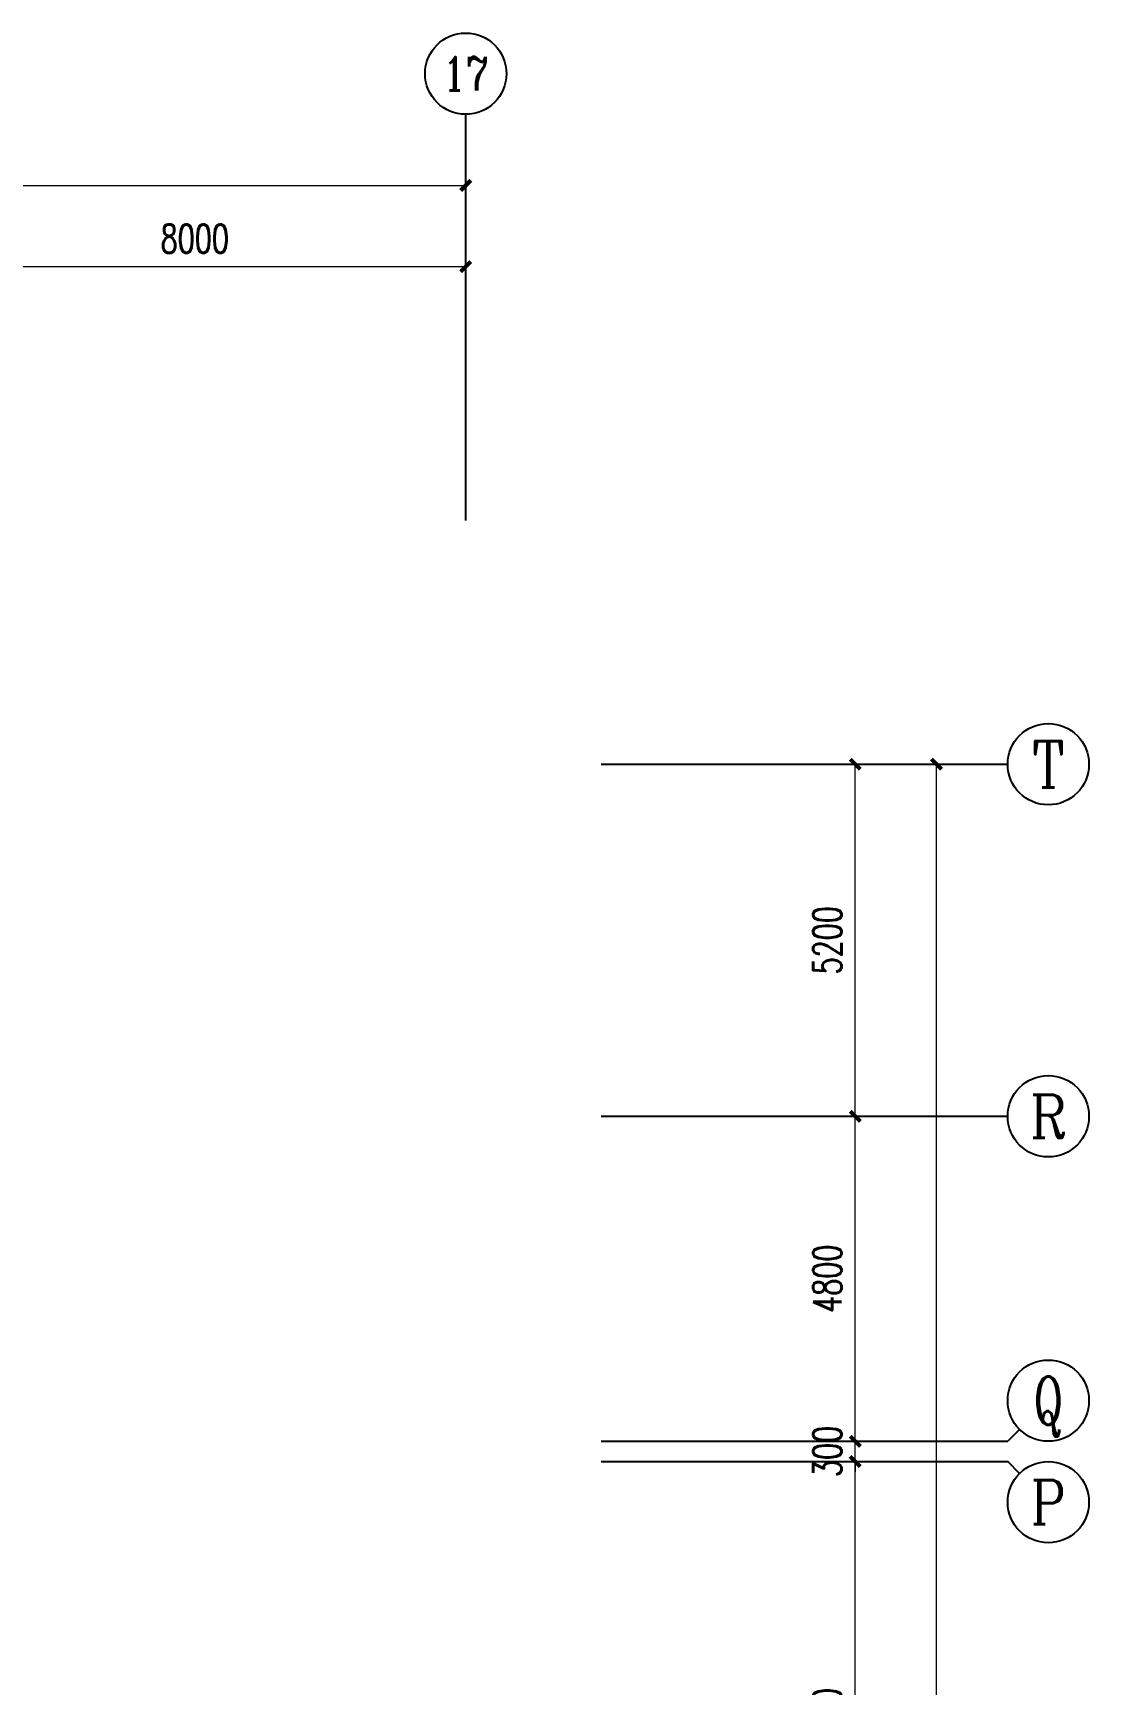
# Model space of a CAD drawing. Extents: x 0 to 302064749, y -59725395 to 1524223.
# Drawn here: x 1604369 to 1619957, y -244237 to -219837 of the extents above; entities that cross this region are included whole.
import ezdxf
from ezdxf.enums import TextEntityAlignment as Align

# ---------------------------------------------------------------- set-up
doc = ezdxf.new("R2010")
doc.units = 0
doc.header["$LTSCALE"] = 1000
doc.linetypes.add('DOTE', pattern=[2.42, 2, -0.2, 0.02, -0.2])
doc.layers.add('AXIS', color=3, linetype='Continuous')
doc.layers.add('AXIS_TEXT', color=7, linetype='Continuous')
doc.layers.add('DOTE', color=1, linetype='DOTE', lineweight=9, plot=False)
doc.layers.get('DOTE').off()
doc.styles.add('_TCH_AXIS', font='COMPLEX', dxfattribs={"bigfont": 'GBCBIG'})
doc.styles.add('A_DIM_T3', font='simplex.shx', dxfattribs={"width": 0.7, "bigfont": 'gbcbig.shx'})
doc.styles.add('COMPLEX', font='COMPLEX')
doc.dimstyles.new('_TCH_ARCH&&150', dxfattribs={"dimtxt": 420, "dimasz": 150, "dimexe": 375, "dimexo": 450, "dimgap": 202.5, "dimtad": 1, "dimdec": 0, "dimzin": 0, "dimdsep": 46, "dimtxsty": 'A_DIM_T3', "dimblk": 'ARCHTICK', "dimcen": 0.09, "dimclrt": 7, "dimazin": 2, "dimtfac": 1, "dimtdec": 0, "dimtix": 1, "dimtmove": 2, "dimatfit": 3, "dimfxl": 150, "dimtolj": 1, "dimtzin": 0, "dimarcsym": 0})

# ---------------------------------------------------------------- blocks, each defined once
blk = doc.blocks.new('_ArchTick')
at = {"color": 0, "linetype": 'ByBlock', "const_width": 0.4}
blk.add_lwpolyline([(-0.5, -0.5), (0.5, 0.5)], dxfattribs=at)
blk = doc.blocks.new('*D108')
at = {"layer": 'AXIS', "color": 0, "lineweight": -2, "transparency": 16777216}
for p, q in [((109150, 76000), (114025, 76000)), ((113650, 0), (113650, 76000)), ((109150, 0), (114025, 0))]:
    blk.add_line(p, q, dxfattribs=at)
at = {"layer": 'Defpoints', "color": 0, "transparency": 16777216}
for p in [(108700, 76000), (113650, 76000), (108700, 0)]:
    blk.add_point(p, dxfattribs=at)
at = {"layer": 'AXIS', "color": 0, "lineweight": -2, "transparency": 16777216, "xscale": 150, "yscale": 150, "zscale": 150}
for p, rotation in [((113650, 76000), 90), ((113650, 0), 270)]:
    blk.add_blockref('_ArchTick', p, dxfattribs=dict(at, rotation=rotation))
at = {"layer": 'AXIS', "color": 7, "transparency": 16777216, "insert": (113237.5, 38000), "char_height": 420, "attachment_point": 5, "rotation": 90, "style": 'A_DIM_T3'}
blk.add_mtext('\\A1;76000', dxfattribs=at)
blk = doc.blocks.new('*D118')
at = {"layer": 'AXIS', "color": 0, "lineweight": -2, "transparency": 16777216}
for p, q in [((109150, 65700), (112825, 65700)), ((112450, 58000), (112450, 65700)), ((109150, 58000), (112825, 58000))]:
    blk.add_line(p, q, dxfattribs=at)
at = {"layer": 'Defpoints', "color": 0, "transparency": 16777216}
for p in [(108700, 65700), (112450, 65700), (108700, 58000)]:
    blk.add_point(p, dxfattribs=at)
at = {"layer": 'AXIS', "color": 0, "lineweight": -2, "transparency": 16777216, "xscale": 150, "yscale": 150, "zscale": 150}
for p, rotation in [((112450, 65700), 90), ((112450, 58000), 270)]:
    blk.add_blockref('_ArchTick', p, dxfattribs=dict(at, rotation=rotation))
at = {"layer": 'AXIS', "color": 7, "transparency": 16777216, "insert": (112037.5, 61850), "char_height": 420, "attachment_point": 5, "rotation": 90, "style": 'A_DIM_T3'}
blk.add_mtext('\\A1;7700', dxfattribs=at)
blk = doc.blocks.new('*D119')
at = {"layer": 'AXIS', "color": 0, "lineweight": -2, "transparency": 16777216}
for p, q in [((112450, 66000), (112450, 66150)), ((109150, 66000), (112825, 66000)), ((112450, 65700), (112450, 66000)), ((109150, 65700), (112825, 65700)), ((112450, 65700), (112450, 65550))]:
    blk.add_line(p, q, dxfattribs=at)
at = {"layer": 'Defpoints', "color": 0, "transparency": 16777216}
for p in [(108700, 66000), (112450, 66000), (108700, 65700)]:
    blk.add_point(p, dxfattribs=at)
at = {"layer": 'AXIS', "color": 0, "lineweight": -2, "transparency": 16777216, "xscale": 150, "yscale": 150, "zscale": 150}
for p, rotation in [((112450, 66000), 270), ((112450, 65700), 90)]:
    blk.add_blockref('_ArchTick', p, dxfattribs=dict(at, rotation=rotation))
at = {"layer": 'AXIS', "color": 7, "transparency": 16777216, "insert": (112037.5, 65850), "char_height": 420, "attachment_point": 5, "rotation": 90, "style": 'A_DIM_T3'}
blk.add_mtext('\\A1;300', dxfattribs=at)
blk = doc.blocks.new('*D120')
at = {"layer": 'AXIS', "color": 0, "lineweight": -2, "transparency": 16777216}
for p, q in [((109150, 70800), (112825, 70800)), ((112450, 66000), (112450, 70800)), ((109150, 66000), (112825, 66000))]:
    blk.add_line(p, q, dxfattribs=at)
at = {"layer": 'Defpoints', "color": 0, "transparency": 16777216}
for p in [(108700, 70800), (112450, 70800), (108700, 66000)]:
    blk.add_point(p, dxfattribs=at)
at = {"layer": 'AXIS', "color": 0, "lineweight": -2, "transparency": 16777216, "xscale": 150, "yscale": 150, "zscale": 150}
for p, rotation in [((112450, 70800), 90), ((112450, 66000), 270)]:
    blk.add_blockref('_ArchTick', p, dxfattribs=dict(at, rotation=rotation))
at = {"layer": 'AXIS', "color": 7, "transparency": 16777216, "insert": (112037.5, 68400), "char_height": 420, "attachment_point": 5, "rotation": 90, "style": 'A_DIM_T3'}
blk.add_mtext('\\A1;4800', dxfattribs=at)
blk = doc.blocks.new('*D121')
at = {"layer": 'AXIS', "color": 0, "lineweight": -2, "transparency": 16777216}
for p, q in [((109150, 76000), (112825, 76000)), ((112450, 70800), (112450, 76000)), ((109150, 70800), (112825, 70800))]:
    blk.add_line(p, q, dxfattribs=at)
at = {"layer": 'Defpoints', "color": 0, "transparency": 16777216}
for p in [(108700, 76000), (112450, 76000), (108700, 70800)]:
    blk.add_point(p, dxfattribs=at)
at = {"layer": 'AXIS', "color": 0, "lineweight": -2, "transparency": 16777216, "xscale": 150, "yscale": 150, "zscale": 150}
for p, rotation in [((112450, 76000), 90), ((112450, 70800), 270)]:
    blk.add_blockref('_ArchTick', p, dxfattribs=dict(at, rotation=rotation))
at = {"layer": 'AXIS', "color": 7, "transparency": 16777216, "insert": (112037.5, 73400), "char_height": 420, "attachment_point": 5, "rotation": 90, "style": 'A_DIM_T3'}
blk.add_mtext('\\A1;5200', dxfattribs=at)
blk = doc.blocks.new('*D122')
at = {"layer": 'AXIS', "color": 0, "lineweight": -2, "transparency": 16777216}
for p, q in [((0, 80050), (0, 84925)), ((106700, 80050), (106700, 84925)), ((0, 84550), (106700, 84550))]:
    blk.add_line(p, q, dxfattribs=at)
at = {"layer": 'Defpoints', "color": 0, "transparency": 16777216}
for p in [(106700, 84550), (0, 79600), (106700, 79600)]:
    blk.add_point(p, dxfattribs=at)
at = {"layer": 'AXIS', "color": 0, "lineweight": -2, "transparency": 16777216, "xscale": 150, "yscale": 150, "zscale": 150, "rotation": 180}
blk.add_blockref('_ArchTick', (0, 84550), dxfattribs=at)
at = {"layer": 'AXIS', "color": 0, "lineweight": -2, "transparency": 16777216, "xscale": 150, "yscale": 150, "zscale": 150}
blk.add_blockref('_ArchTick', (106700, 84550), dxfattribs=at)
at = {"layer": 'AXIS', "color": 7, "transparency": 16777216, "insert": (53350, 84962.5), "char_height": 420, "attachment_point": 5, "style": 'A_DIM_T3'}
blk.add_mtext('\\A1;106700', dxfattribs=at)
blk = doc.blocks.new('*D138')
at = {"layer": 'AXIS', "color": 0, "lineweight": -2, "transparency": 16777216}
for p, q in [((98700, 80050), (98700, 83725)), ((106700, 80050), (106700, 83725)), ((98700, 83350), (106700, 83350))]:
    blk.add_line(p, q, dxfattribs=at)
at = {"layer": 'Defpoints', "color": 0, "transparency": 16777216}
for p in [(106700, 83350), (98700, 79600), (106700, 79600)]:
    blk.add_point(p, dxfattribs=at)
at = {"layer": 'AXIS', "color": 0, "lineweight": -2, "transparency": 16777216, "xscale": 150, "yscale": 150, "zscale": 150, "rotation": 180}
blk.add_blockref('_ArchTick', (98700, 83350), dxfattribs=at)
at = {"layer": 'AXIS', "color": 0, "lineweight": -2, "transparency": 16777216, "xscale": 150, "yscale": 150, "zscale": 150}
blk.add_blockref('_ArchTick', (106700, 83350), dxfattribs=at)
at = {"layer": 'AXIS', "color": 7, "transparency": 16777216, "insert": (102700, 83762.5), "char_height": 420, "attachment_point": 5, "style": 'A_DIM_T3'}
blk.add_mtext('\\A1;8000', dxfattribs=at)
blk = doc.blocks.new('*D163')
at = {"layer": 'AXIS', "color": 0, "lineweight": -2, "transparency": 16777216}
for p, q in [((109150, 76000), (114025, 76000)), ((113650, 0), (113650, 76000)), ((109150, 0), (114025, 0))]:
    blk.add_line(p, q, dxfattribs=at)
at = {"layer": 'Defpoints', "color": 0, "transparency": 16777216}
for p in [(108700, 76000), (113650, 76000), (108700, 0)]:
    blk.add_point(p, dxfattribs=at)
at = {"layer": 'AXIS', "color": 0, "lineweight": -2, "transparency": 16777216, "xscale": 150, "yscale": 150, "zscale": 150}
for p, rotation in [((113650, 76000), 90), ((113650, 0), 270)]:
    blk.add_blockref('_ArchTick', p, dxfattribs=dict(at, rotation=rotation))
at = {"layer": 'AXIS', "color": 7, "transparency": 16777216, "insert": (113237.5, 38000), "char_height": 420, "attachment_point": 5, "rotation": 90, "style": 'A_DIM_T3'}
blk.add_mtext('\\A1;76000', dxfattribs=at)
blk = doc.blocks.new('*D173')
at = {"layer": 'AXIS', "color": 0, "lineweight": -2, "transparency": 16777216}
for p, q in [((109150, 65700), (112825, 65700)), ((112450, 58000), (112450, 65700)), ((109150, 58000), (112825, 58000))]:
    blk.add_line(p, q, dxfattribs=at)
at = {"layer": 'Defpoints', "color": 0, "transparency": 16777216}
for p in [(108700, 65700), (112450, 65700), (108700, 58000)]:
    blk.add_point(p, dxfattribs=at)
at = {"layer": 'AXIS', "color": 0, "lineweight": -2, "transparency": 16777216, "xscale": 150, "yscale": 150, "zscale": 150}
for p, rotation in [((112450, 65700), 90), ((112450, 58000), 270)]:
    blk.add_blockref('_ArchTick', p, dxfattribs=dict(at, rotation=rotation))
at = {"layer": 'AXIS', "color": 7, "transparency": 16777216, "insert": (112037.5, 61850), "char_height": 420, "attachment_point": 5, "rotation": 90, "style": 'A_DIM_T3'}
blk.add_mtext('\\A1;7700', dxfattribs=at)
blk = doc.blocks.new('*D174')
at = {"layer": 'AXIS', "color": 0, "lineweight": -2, "transparency": 16777216}
for p, q in [((112450, 66000), (112450, 66150)), ((109150, 66000), (112825, 66000)), ((112450, 65700), (112450, 66000)), ((109150, 65700), (112825, 65700)), ((112450, 65700), (112450, 65550))]:
    blk.add_line(p, q, dxfattribs=at)
at = {"layer": 'Defpoints', "color": 0, "transparency": 16777216}
for p in [(108700, 66000), (112450, 66000), (108700, 65700)]:
    blk.add_point(p, dxfattribs=at)
at = {"layer": 'AXIS', "color": 0, "lineweight": -2, "transparency": 16777216, "xscale": 150, "yscale": 150, "zscale": 150}
for p, rotation in [((112450, 66000), 270), ((112450, 65700), 90)]:
    blk.add_blockref('_ArchTick', p, dxfattribs=dict(at, rotation=rotation))
at = {"layer": 'AXIS', "color": 7, "transparency": 16777216, "insert": (112037.5, 65850), "char_height": 420, "attachment_point": 5, "rotation": 90, "style": 'A_DIM_T3'}
blk.add_mtext('\\A1;300', dxfattribs=at)
blk = doc.blocks.new('*D175')
at = {"layer": 'AXIS', "color": 0, "lineweight": -2, "transparency": 16777216}
for p, q in [((109150, 70800), (112825, 70800)), ((112450, 66000), (112450, 70800)), ((109150, 66000), (112825, 66000))]:
    blk.add_line(p, q, dxfattribs=at)
at = {"layer": 'Defpoints', "color": 0, "transparency": 16777216}
for p in [(108700, 70800), (112450, 70800), (108700, 66000)]:
    blk.add_point(p, dxfattribs=at)
at = {"layer": 'AXIS', "color": 0, "lineweight": -2, "transparency": 16777216, "xscale": 150, "yscale": 150, "zscale": 150}
for p, rotation in [((112450, 70800), 90), ((112450, 66000), 270)]:
    blk.add_blockref('_ArchTick', p, dxfattribs=dict(at, rotation=rotation))
at = {"layer": 'AXIS', "color": 7, "transparency": 16777216, "insert": (112037.5, 68400), "char_height": 420, "attachment_point": 5, "rotation": 90, "style": 'A_DIM_T3'}
blk.add_mtext('\\A1;4800', dxfattribs=at)
blk = doc.blocks.new('*D176')
at = {"layer": 'AXIS', "color": 0, "lineweight": -2, "transparency": 16777216}
for p, q in [((109150, 76000), (112825, 76000)), ((112450, 70800), (112450, 76000)), ((109150, 70800), (112825, 70800))]:
    blk.add_line(p, q, dxfattribs=at)
at = {"layer": 'Defpoints', "color": 0, "transparency": 16777216}
for p in [(108700, 76000), (112450, 76000), (108700, 70800)]:
    blk.add_point(p, dxfattribs=at)
at = {"layer": 'AXIS', "color": 0, "lineweight": -2, "transparency": 16777216, "xscale": 150, "yscale": 150, "zscale": 150}
for p, rotation in [((112450, 76000), 90), ((112450, 70800), 270)]:
    blk.add_blockref('_ArchTick', p, dxfattribs=dict(at, rotation=rotation))
at = {"layer": 'AXIS', "color": 7, "transparency": 16777216, "insert": (112037.5, 73400), "char_height": 420, "attachment_point": 5, "rotation": 90, "style": 'A_DIM_T3'}
blk.add_mtext('\\A1;5200', dxfattribs=at)
blk = doc.blocks.new('*D177')
at = {"layer": 'AXIS', "color": 0, "lineweight": -2, "transparency": 16777216}
for p, q in [((0, 80050), (0, 84925)), ((106700, 80050), (106700, 84925)), ((0, 84550), (106700, 84550))]:
    blk.add_line(p, q, dxfattribs=at)
at = {"layer": 'Defpoints', "color": 0, "transparency": 16777216}
for p in [(106700, 84550), (0, 79600), (106700, 79600)]:
    blk.add_point(p, dxfattribs=at)
at = {"layer": 'AXIS', "color": 0, "lineweight": -2, "transparency": 16777216, "xscale": 150, "yscale": 150, "zscale": 150, "rotation": 180}
blk.add_blockref('_ArchTick', (0, 84550), dxfattribs=at)
at = {"layer": 'AXIS', "color": 0, "lineweight": -2, "transparency": 16777216, "xscale": 150, "yscale": 150, "zscale": 150}
blk.add_blockref('_ArchTick', (106700, 84550), dxfattribs=at)
at = {"layer": 'AXIS', "color": 7, "transparency": 16777216, "insert": (53350, 84962.5), "char_height": 420, "attachment_point": 5, "style": 'A_DIM_T3'}
blk.add_mtext('\\A1;106700', dxfattribs=at)
blk = doc.blocks.new('*D193')
at = {"layer": 'AXIS', "color": 0, "lineweight": -2, "transparency": 16777216}
for p, q in [((98700, 80050), (98700, 83725)), ((106700, 80050), (106700, 83725)), ((98700, 83350), (106700, 83350))]:
    blk.add_line(p, q, dxfattribs=at)
at = {"layer": 'Defpoints', "color": 0, "transparency": 16777216}
for p in [(106700, 83350), (98700, 79600), (106700, 79600)]:
    blk.add_point(p, dxfattribs=at)
at = {"layer": 'AXIS', "color": 0, "lineweight": -2, "transparency": 16777216, "xscale": 150, "yscale": 150, "zscale": 150, "rotation": 180}
blk.add_blockref('_ArchTick', (98700, 83350), dxfattribs=at)
at = {"layer": 'AXIS', "color": 0, "lineweight": -2, "transparency": 16777216, "xscale": 150, "yscale": 150, "zscale": 150}
blk.add_blockref('_ArchTick', (106700, 83350), dxfattribs=at)
at = {"layer": 'AXIS', "color": 7, "transparency": 16777216, "insert": (102700, 83762.5), "char_height": 420, "attachment_point": 5, "style": 'A_DIM_T3'}
blk.add_mtext('\\A1;8000', dxfattribs=at)
blk = doc.blocks.new('*D218')
at = {"layer": 'AXIS', "color": 0, "lineweight": -2, "transparency": 16777216}
for p, q in [((109150, 76000), (114025, 76000)), ((113650, 0), (113650, 76000)), ((109150, 0), (114025, 0))]:
    blk.add_line(p, q, dxfattribs=at)
at = {"layer": 'Defpoints', "color": 0, "transparency": 16777216}
for p in [(108700, 76000), (113650, 76000), (108700, 0)]:
    blk.add_point(p, dxfattribs=at)
at = {"layer": 'AXIS', "color": 0, "lineweight": -2, "transparency": 16777216, "xscale": 150, "yscale": 150, "zscale": 150}
for p, rotation in [((113650, 76000), 90), ((113650, 0), 270)]:
    blk.add_blockref('_ArchTick', p, dxfattribs=dict(at, rotation=rotation))
at = {"layer": 'AXIS', "color": 7, "transparency": 16777216, "insert": (113237.5, 38000), "char_height": 420, "attachment_point": 5, "rotation": 90, "style": 'A_DIM_T3'}
blk.add_mtext('\\A1;76000', dxfattribs=at)
blk = doc.blocks.new('*D228')
at = {"layer": 'AXIS', "color": 0, "lineweight": -2, "transparency": 16777216}
for p, q in [((109150, 65700), (112825, 65700)), ((112450, 58000), (112450, 65700)), ((109150, 58000), (112825, 58000))]:
    blk.add_line(p, q, dxfattribs=at)
at = {"layer": 'Defpoints', "color": 0, "transparency": 16777216}
for p in [(108700, 65700), (112450, 65700), (108700, 58000)]:
    blk.add_point(p, dxfattribs=at)
at = {"layer": 'AXIS', "color": 0, "lineweight": -2, "transparency": 16777216, "xscale": 150, "yscale": 150, "zscale": 150}
for p, rotation in [((112450, 65700), 90), ((112450, 58000), 270)]:
    blk.add_blockref('_ArchTick', p, dxfattribs=dict(at, rotation=rotation))
at = {"layer": 'AXIS', "color": 7, "transparency": 16777216, "insert": (112037.5, 61850), "char_height": 420, "attachment_point": 5, "rotation": 90, "style": 'A_DIM_T3'}
blk.add_mtext('\\A1;7700', dxfattribs=at)
blk = doc.blocks.new('*D229')
at = {"layer": 'AXIS', "color": 0, "lineweight": -2, "transparency": 16777216}
for p, q in [((112450, 66000), (112450, 66150)), ((109150, 66000), (112825, 66000)), ((112450, 65700), (112450, 66000)), ((109150, 65700), (112825, 65700)), ((112450, 65700), (112450, 65550))]:
    blk.add_line(p, q, dxfattribs=at)
at = {"layer": 'Defpoints', "color": 0, "transparency": 16777216}
for p in [(108700, 66000), (112450, 66000), (108700, 65700)]:
    blk.add_point(p, dxfattribs=at)
at = {"layer": 'AXIS', "color": 0, "lineweight": -2, "transparency": 16777216, "xscale": 150, "yscale": 150, "zscale": 150}
for p, rotation in [((112450, 66000), 270), ((112450, 65700), 90)]:
    blk.add_blockref('_ArchTick', p, dxfattribs=dict(at, rotation=rotation))
at = {"layer": 'AXIS', "color": 7, "transparency": 16777216, "insert": (112037.5, 65850), "char_height": 420, "attachment_point": 5, "rotation": 90, "style": 'A_DIM_T3'}
blk.add_mtext('\\A1;300', dxfattribs=at)
blk = doc.blocks.new('*D230')
at = {"layer": 'AXIS', "color": 0, "lineweight": -2, "transparency": 16777216}
for p, q in [((109150, 70800), (112825, 70800)), ((112450, 66000), (112450, 70800)), ((109150, 66000), (112825, 66000))]:
    blk.add_line(p, q, dxfattribs=at)
at = {"layer": 'Defpoints', "color": 0, "transparency": 16777216}
for p in [(108700, 70800), (112450, 70800), (108700, 66000)]:
    blk.add_point(p, dxfattribs=at)
at = {"layer": 'AXIS', "color": 0, "lineweight": -2, "transparency": 16777216, "xscale": 150, "yscale": 150, "zscale": 150}
for p, rotation in [((112450, 70800), 90), ((112450, 66000), 270)]:
    blk.add_blockref('_ArchTick', p, dxfattribs=dict(at, rotation=rotation))
at = {"layer": 'AXIS', "color": 7, "transparency": 16777216, "insert": (112037.5, 68400), "char_height": 420, "attachment_point": 5, "rotation": 90, "style": 'A_DIM_T3'}
blk.add_mtext('\\A1;4800', dxfattribs=at)
blk = doc.blocks.new('*D231')
at = {"layer": 'AXIS', "color": 0, "lineweight": -2, "transparency": 16777216}
for p, q in [((109150, 76000), (112825, 76000)), ((112450, 70800), (112450, 76000)), ((109150, 70800), (112825, 70800))]:
    blk.add_line(p, q, dxfattribs=at)
at = {"layer": 'Defpoints', "color": 0, "transparency": 16777216}
for p in [(108700, 76000), (112450, 76000), (108700, 70800)]:
    blk.add_point(p, dxfattribs=at)
at = {"layer": 'AXIS', "color": 0, "lineweight": -2, "transparency": 16777216, "xscale": 150, "yscale": 150, "zscale": 150}
for p, rotation in [((112450, 76000), 90), ((112450, 70800), 270)]:
    blk.add_blockref('_ArchTick', p, dxfattribs=dict(at, rotation=rotation))
at = {"layer": 'AXIS', "color": 7, "transparency": 16777216, "insert": (112037.5, 73400), "char_height": 420, "attachment_point": 5, "rotation": 90, "style": 'A_DIM_T3'}
blk.add_mtext('\\A1;5200', dxfattribs=at)
blk = doc.blocks.new('*D232')
at = {"layer": 'AXIS', "color": 0, "lineweight": -2, "transparency": 16777216}
for p, q in [((0, 80050), (0, 84925)), ((106700, 80050), (106700, 84925)), ((0, 84550), (106700, 84550))]:
    blk.add_line(p, q, dxfattribs=at)
at = {"layer": 'Defpoints', "color": 0, "transparency": 16777216}
for p in [(106700, 84550), (0, 79600), (106700, 79600)]:
    blk.add_point(p, dxfattribs=at)
at = {"layer": 'AXIS', "color": 0, "lineweight": -2, "transparency": 16777216, "xscale": 150, "yscale": 150, "zscale": 150, "rotation": 180}
blk.add_blockref('_ArchTick', (0, 84550), dxfattribs=at)
at = {"layer": 'AXIS', "color": 0, "lineweight": -2, "transparency": 16777216, "xscale": 150, "yscale": 150, "zscale": 150}
blk.add_blockref('_ArchTick', (106700, 84550), dxfattribs=at)
at = {"layer": 'AXIS', "color": 7, "transparency": 16777216, "insert": (53350, 84962.5), "char_height": 420, "attachment_point": 5, "style": 'A_DIM_T3'}
blk.add_mtext('\\A1;106700', dxfattribs=at)
blk = doc.blocks.new('*D248')
at = {"layer": 'AXIS', "color": 0, "lineweight": -2, "transparency": 16777216}
for p, q in [((98700, 80050), (98700, 83725)), ((106700, 80050), (106700, 83725)), ((98700, 83350), (106700, 83350))]:
    blk.add_line(p, q, dxfattribs=at)
at = {"layer": 'Defpoints', "color": 0, "transparency": 16777216}
for p in [(106700, 83350), (98700, 79600), (106700, 79600)]:
    blk.add_point(p, dxfattribs=at)
at = {"layer": 'AXIS', "color": 0, "lineweight": -2, "transparency": 16777216, "xscale": 150, "yscale": 150, "zscale": 150, "rotation": 180}
blk.add_blockref('_ArchTick', (98700, 83350), dxfattribs=at)
at = {"layer": 'AXIS', "color": 0, "lineweight": -2, "transparency": 16777216, "xscale": 150, "yscale": 150, "zscale": 150}
blk.add_blockref('_ArchTick', (106700, 83350), dxfattribs=at)
at = {"layer": 'AXIS', "color": 7, "transparency": 16777216, "insert": (102700, 83762.5), "char_height": 420, "attachment_point": 5, "style": 'A_DIM_T3'}
blk.add_mtext('\\A1;8000', dxfattribs=at)
blk = doc.blocks.new('*D273')
at = {"layer": 'AXIS', "color": 0, "lineweight": -2, "transparency": 16777216}
for p, q in [((109150, 76000), (114025, 76000)), ((113650, 0), (113650, 76000)), ((109150, 0), (114025, 0))]:
    blk.add_line(p, q, dxfattribs=at)
at = {"layer": 'Defpoints', "color": 0, "transparency": 16777216}
for p in [(108700, 76000), (113650, 76000), (108700, 0)]:
    blk.add_point(p, dxfattribs=at)
at = {"layer": 'AXIS', "color": 0, "lineweight": -2, "transparency": 16777216, "xscale": 150, "yscale": 150, "zscale": 150}
for p, rotation in [((113650, 76000), 90), ((113650, 0), 270)]:
    blk.add_blockref('_ArchTick', p, dxfattribs=dict(at, rotation=rotation))
at = {"layer": 'AXIS', "color": 7, "transparency": 16777216, "insert": (113237.5, 38000), "char_height": 420, "attachment_point": 5, "rotation": 90, "style": 'A_DIM_T3'}
blk.add_mtext('\\A1;76000', dxfattribs=at)
blk = doc.blocks.new('*D283')
at = {"layer": 'AXIS', "color": 0, "lineweight": -2, "transparency": 16777216}
for p, q in [((109150, 65700), (112825, 65700)), ((112450, 58000), (112450, 65700)), ((109150, 58000), (112825, 58000))]:
    blk.add_line(p, q, dxfattribs=at)
at = {"layer": 'Defpoints', "color": 0, "transparency": 16777216}
for p in [(108700, 65700), (112450, 65700), (108700, 58000)]:
    blk.add_point(p, dxfattribs=at)
at = {"layer": 'AXIS', "color": 0, "lineweight": -2, "transparency": 16777216, "xscale": 150, "yscale": 150, "zscale": 150}
for p, rotation in [((112450, 65700), 90), ((112450, 58000), 270)]:
    blk.add_blockref('_ArchTick', p, dxfattribs=dict(at, rotation=rotation))
at = {"layer": 'AXIS', "color": 7, "transparency": 16777216, "insert": (112037.5, 61850), "char_height": 420, "attachment_point": 5, "rotation": 90, "style": 'A_DIM_T3'}
blk.add_mtext('\\A1;7700', dxfattribs=at)
blk = doc.blocks.new('*D284')
at = {"layer": 'AXIS', "color": 0, "lineweight": -2, "transparency": 16777216}
for p, q in [((112450, 66000), (112450, 66150)), ((109150, 66000), (112825, 66000)), ((112450, 65700), (112450, 66000)), ((109150, 65700), (112825, 65700)), ((112450, 65700), (112450, 65550))]:
    blk.add_line(p, q, dxfattribs=at)
at = {"layer": 'Defpoints', "color": 0, "transparency": 16777216}
for p in [(108700, 66000), (112450, 66000), (108700, 65700)]:
    blk.add_point(p, dxfattribs=at)
at = {"layer": 'AXIS', "color": 0, "lineweight": -2, "transparency": 16777216, "xscale": 150, "yscale": 150, "zscale": 150}
for p, rotation in [((112450, 66000), 270), ((112450, 65700), 90)]:
    blk.add_blockref('_ArchTick', p, dxfattribs=dict(at, rotation=rotation))
at = {"layer": 'AXIS', "color": 7, "transparency": 16777216, "insert": (112037.5, 65850), "char_height": 420, "attachment_point": 5, "rotation": 90, "style": 'A_DIM_T3'}
blk.add_mtext('\\A1;300', dxfattribs=at)
blk = doc.blocks.new('*D285')
at = {"layer": 'AXIS', "color": 0, "lineweight": -2, "transparency": 16777216}
for p, q in [((109150, 70800), (112825, 70800)), ((112450, 66000), (112450, 70800)), ((109150, 66000), (112825, 66000))]:
    blk.add_line(p, q, dxfattribs=at)
at = {"layer": 'Defpoints', "color": 0, "transparency": 16777216}
for p in [(108700, 70800), (112450, 70800), (108700, 66000)]:
    blk.add_point(p, dxfattribs=at)
at = {"layer": 'AXIS', "color": 0, "lineweight": -2, "transparency": 16777216, "xscale": 150, "yscale": 150, "zscale": 150}
for p, rotation in [((112450, 70800), 90), ((112450, 66000), 270)]:
    blk.add_blockref('_ArchTick', p, dxfattribs=dict(at, rotation=rotation))
at = {"layer": 'AXIS', "color": 7, "transparency": 16777216, "insert": (112037.5, 68400), "char_height": 420, "attachment_point": 5, "rotation": 90, "style": 'A_DIM_T3'}
blk.add_mtext('\\A1;4800', dxfattribs=at)
blk = doc.blocks.new('*D286')
at = {"layer": 'AXIS', "color": 0, "lineweight": -2, "transparency": 16777216}
for p, q in [((109150, 76000), (112825, 76000)), ((112450, 70800), (112450, 76000)), ((109150, 70800), (112825, 70800))]:
    blk.add_line(p, q, dxfattribs=at)
at = {"layer": 'Defpoints', "color": 0, "transparency": 16777216}
for p in [(108700, 76000), (112450, 76000), (108700, 70800)]:
    blk.add_point(p, dxfattribs=at)
at = {"layer": 'AXIS', "color": 0, "lineweight": -2, "transparency": 16777216, "xscale": 150, "yscale": 150, "zscale": 150}
for p, rotation in [((112450, 76000), 90), ((112450, 70800), 270)]:
    blk.add_blockref('_ArchTick', p, dxfattribs=dict(at, rotation=rotation))
at = {"layer": 'AXIS', "color": 7, "transparency": 16777216, "insert": (112037.5, 73400), "char_height": 420, "attachment_point": 5, "rotation": 90, "style": 'A_DIM_T3'}
blk.add_mtext('\\A1;5200', dxfattribs=at)
blk = doc.blocks.new('*D287')
at = {"layer": 'AXIS', "color": 0, "lineweight": -2, "transparency": 16777216}
for p, q in [((0, 80050), (0, 84925)), ((106700, 80050), (106700, 84925)), ((0, 84550), (106700, 84550))]:
    blk.add_line(p, q, dxfattribs=at)
at = {"layer": 'Defpoints', "color": 0, "transparency": 16777216}
for p in [(106700, 84550), (0, 79600), (106700, 79600)]:
    blk.add_point(p, dxfattribs=at)
at = {"layer": 'AXIS', "color": 0, "lineweight": -2, "transparency": 16777216, "xscale": 150, "yscale": 150, "zscale": 150, "rotation": 180}
blk.add_blockref('_ArchTick', (0, 84550), dxfattribs=at)
at = {"layer": 'AXIS', "color": 0, "lineweight": -2, "transparency": 16777216, "xscale": 150, "yscale": 150, "zscale": 150}
blk.add_blockref('_ArchTick', (106700, 84550), dxfattribs=at)
at = {"layer": 'AXIS', "color": 7, "transparency": 16777216, "insert": (53350, 84962.5), "char_height": 420, "attachment_point": 5, "style": 'A_DIM_T3'}
blk.add_mtext('\\A1;106700', dxfattribs=at)
blk = doc.blocks.new('*D303')
at = {"layer": 'AXIS', "color": 0, "lineweight": -2, "transparency": 16777216}
for p, q in [((98700, 80050), (98700, 83725)), ((106700, 80050), (106700, 83725)), ((98700, 83350), (106700, 83350))]:
    blk.add_line(p, q, dxfattribs=at)
at = {"layer": 'Defpoints', "color": 0, "transparency": 16777216}
for p in [(106700, 83350), (98700, 79600), (106700, 79600)]:
    blk.add_point(p, dxfattribs=at)
at = {"layer": 'AXIS', "color": 0, "lineweight": -2, "transparency": 16777216, "xscale": 150, "yscale": 150, "zscale": 150, "rotation": 180}
blk.add_blockref('_ArchTick', (98700, 83350), dxfattribs=at)
at = {"layer": 'AXIS', "color": 0, "lineweight": -2, "transparency": 16777216, "xscale": 150, "yscale": 150, "zscale": 150}
blk.add_blockref('_ArchTick', (106700, 83350), dxfattribs=at)
at = {"layer": 'AXIS', "color": 7, "transparency": 16777216, "insert": (102700, 83762.5), "char_height": 420, "attachment_point": 5, "style": 'A_DIM_T3'}
blk.add_mtext('\\A1;8000', dxfattribs=at)
blk = doc.blocks.new('*D328')
at = {"layer": 'AXIS', "color": 0, "lineweight": -2, "transparency": 16777216}
for p, q in [((109150, 76000), (114025, 76000)), ((113650, 0), (113650, 76000)), ((109150, 0), (114025, 0))]:
    blk.add_line(p, q, dxfattribs=at)
at = {"layer": 'Defpoints', "color": 0, "transparency": 16777216}
for p in [(108700, 76000), (113650, 76000), (108700, 0)]:
    blk.add_point(p, dxfattribs=at)
at = {"layer": 'AXIS', "color": 0, "lineweight": -2, "transparency": 16777216, "xscale": 150, "yscale": 150, "zscale": 150}
for p, rotation in [((113650, 76000), 90), ((113650, 0), 270)]:
    blk.add_blockref('_ArchTick', p, dxfattribs=dict(at, rotation=rotation))
at = {"layer": 'AXIS', "color": 7, "transparency": 16777216, "insert": (113237.5, 38000), "char_height": 420, "attachment_point": 5, "rotation": 90, "style": 'A_DIM_T3'}
blk.add_mtext('\\A1;76000', dxfattribs=at)
blk = doc.blocks.new('*D338')
at = {"layer": 'AXIS', "color": 0, "lineweight": -2, "transparency": 16777216}
for p, q in [((109150, 65700), (112825, 65700)), ((112450, 58000), (112450, 65700)), ((109150, 58000), (112825, 58000))]:
    blk.add_line(p, q, dxfattribs=at)
at = {"layer": 'Defpoints', "color": 0, "transparency": 16777216}
for p in [(108700, 65700), (112450, 65700), (108700, 58000)]:
    blk.add_point(p, dxfattribs=at)
at = {"layer": 'AXIS', "color": 0, "lineweight": -2, "transparency": 16777216, "xscale": 150, "yscale": 150, "zscale": 150}
for p, rotation in [((112450, 65700), 90), ((112450, 58000), 270)]:
    blk.add_blockref('_ArchTick', p, dxfattribs=dict(at, rotation=rotation))
at = {"layer": 'AXIS', "color": 7, "transparency": 16777216, "insert": (112037.5, 61850), "char_height": 420, "attachment_point": 5, "rotation": 90, "style": 'A_DIM_T3'}
blk.add_mtext('\\A1;7700', dxfattribs=at)
blk = doc.blocks.new('*D339')
at = {"layer": 'AXIS', "color": 0, "lineweight": -2, "transparency": 16777216}
for p, q in [((112450, 66000), (112450, 66150)), ((109150, 66000), (112825, 66000)), ((112450, 65700), (112450, 66000)), ((109150, 65700), (112825, 65700)), ((112450, 65700), (112450, 65550))]:
    blk.add_line(p, q, dxfattribs=at)
at = {"layer": 'Defpoints', "color": 0, "transparency": 16777216}
for p in [(108700, 66000), (112450, 66000), (108700, 65700)]:
    blk.add_point(p, dxfattribs=at)
at = {"layer": 'AXIS', "color": 0, "lineweight": -2, "transparency": 16777216, "xscale": 150, "yscale": 150, "zscale": 150}
for p, rotation in [((112450, 66000), 270), ((112450, 65700), 90)]:
    blk.add_blockref('_ArchTick', p, dxfattribs=dict(at, rotation=rotation))
at = {"layer": 'AXIS', "color": 7, "transparency": 16777216, "insert": (112037.5, 65850), "char_height": 420, "attachment_point": 5, "rotation": 90, "style": 'A_DIM_T3'}
blk.add_mtext('\\A1;300', dxfattribs=at)
blk = doc.blocks.new('*D340')
at = {"layer": 'AXIS', "color": 0, "lineweight": -2, "transparency": 16777216}
for p, q in [((109150, 70800), (112825, 70800)), ((112450, 66000), (112450, 70800)), ((109150, 66000), (112825, 66000))]:
    blk.add_line(p, q, dxfattribs=at)
at = {"layer": 'Defpoints', "color": 0, "transparency": 16777216}
for p in [(108700, 70800), (112450, 70800), (108700, 66000)]:
    blk.add_point(p, dxfattribs=at)
at = {"layer": 'AXIS', "color": 0, "lineweight": -2, "transparency": 16777216, "xscale": 150, "yscale": 150, "zscale": 150}
for p, rotation in [((112450, 70800), 90), ((112450, 66000), 270)]:
    blk.add_blockref('_ArchTick', p, dxfattribs=dict(at, rotation=rotation))
at = {"layer": 'AXIS', "color": 7, "transparency": 16777216, "insert": (112037.5, 68400), "char_height": 420, "attachment_point": 5, "rotation": 90, "style": 'A_DIM_T3'}
blk.add_mtext('\\A1;4800', dxfattribs=at)
blk = doc.blocks.new('*D341')
at = {"layer": 'AXIS', "color": 0, "lineweight": -2, "transparency": 16777216}
for p, q in [((109150, 76000), (112825, 76000)), ((112450, 70800), (112450, 76000)), ((109150, 70800), (112825, 70800))]:
    blk.add_line(p, q, dxfattribs=at)
at = {"layer": 'Defpoints', "color": 0, "transparency": 16777216}
for p in [(108700, 76000), (112450, 76000), (108700, 70800)]:
    blk.add_point(p, dxfattribs=at)
at = {"layer": 'AXIS', "color": 0, "lineweight": -2, "transparency": 16777216, "xscale": 150, "yscale": 150, "zscale": 150}
for p, rotation in [((112450, 76000), 90), ((112450, 70800), 270)]:
    blk.add_blockref('_ArchTick', p, dxfattribs=dict(at, rotation=rotation))
at = {"layer": 'AXIS', "color": 7, "transparency": 16777216, "insert": (112037.5, 73400), "char_height": 420, "attachment_point": 5, "rotation": 90, "style": 'A_DIM_T3'}
blk.add_mtext('\\A1;5200', dxfattribs=at)
blk = doc.blocks.new('*D342')
at = {"layer": 'AXIS', "color": 0, "lineweight": -2, "transparency": 16777216}
for p, q in [((0, 80050), (0, 84925)), ((106700, 80050), (106700, 84925)), ((0, 84550), (106700, 84550))]:
    blk.add_line(p, q, dxfattribs=at)
at = {"layer": 'Defpoints', "color": 0, "transparency": 16777216}
for p in [(106700, 84550), (0, 79600), (106700, 79600)]:
    blk.add_point(p, dxfattribs=at)
at = {"layer": 'AXIS', "color": 0, "lineweight": -2, "transparency": 16777216, "xscale": 150, "yscale": 150, "zscale": 150, "rotation": 180}
blk.add_blockref('_ArchTick', (0, 84550), dxfattribs=at)
at = {"layer": 'AXIS', "color": 0, "lineweight": -2, "transparency": 16777216, "xscale": 150, "yscale": 150, "zscale": 150}
blk.add_blockref('_ArchTick', (106700, 84550), dxfattribs=at)
at = {"layer": 'AXIS', "color": 7, "transparency": 16777216, "insert": (53350, 84962.5), "char_height": 420, "attachment_point": 5, "style": 'A_DIM_T3'}
blk.add_mtext('\\A1;106700', dxfattribs=at)
blk = doc.blocks.new('*D358')
at = {"layer": 'AXIS', "color": 0, "lineweight": -2, "transparency": 16777216}
for p, q in [((98700, 80050), (98700, 83725)), ((106700, 80050), (106700, 83725)), ((98700, 83350), (106700, 83350))]:
    blk.add_line(p, q, dxfattribs=at)
at = {"layer": 'Defpoints', "color": 0, "transparency": 16777216}
for p in [(106700, 83350), (98700, 79600), (106700, 79600)]:
    blk.add_point(p, dxfattribs=at)
at = {"layer": 'AXIS', "color": 0, "lineweight": -2, "transparency": 16777216, "xscale": 150, "yscale": 150, "zscale": 150, "rotation": 180}
blk.add_blockref('_ArchTick', (98700, 83350), dxfattribs=at)
at = {"layer": 'AXIS', "color": 0, "lineweight": -2, "transparency": 16777216, "xscale": 150, "yscale": 150, "zscale": 150}
blk.add_blockref('_ArchTick', (106700, 83350), dxfattribs=at)
at = {"layer": 'AXIS', "color": 7, "transparency": 16777216, "insert": (102700, 83762.5), "char_height": 420, "attachment_point": 5, "style": 'A_DIM_T3'}
blk.add_mtext('\\A1;8000', dxfattribs=at)
blk = doc.blocks.new('_AXISO')
blk.add_circle((0, 0), 0.5)
at = {"layer": 'AXIS_TEXT', "style": 'COMPLEX', "width": 1.041667}
blk.add_attdef('A', text='', height=0.56, dxfattribs=at).set_placement((-0.25, -0.28), (0.25, -0.28), align=Align.FIT)
blk = doc.blocks.new('*D384')
at = {"layer": 'AXIS', "color": 0, "lineweight": -2, "transparency": 16777216}
for p, q in [((109150, 76000), (114025, 76000)), ((113650, 0), (113650, 76000)), ((109150, 0), (114025, 0))]:
    blk.add_line(p, q, dxfattribs=at)
at = {"layer": 'Defpoints', "color": 0, "transparency": 16777216}
for p in [(108700, 76000), (113650, 76000), (108700, 0)]:
    blk.add_point(p, dxfattribs=at)
at = {"layer": 'AXIS', "color": 0, "lineweight": -2, "transparency": 16777216, "xscale": 150, "yscale": 150, "zscale": 150}
for p, rotation in [((113650, 76000), 90), ((113650, 0), 270)]:
    blk.add_blockref('_ArchTick', p, dxfattribs=dict(at, rotation=rotation))
at = {"layer": 'AXIS', "color": 7, "transparency": 16777216, "insert": (113237.5, 38000), "char_height": 420, "attachment_point": 5, "rotation": 90, "style": 'A_DIM_T3'}
blk.add_mtext('\\A1;76000', dxfattribs=at)
blk = doc.blocks.new('*D394')
at = {"layer": 'AXIS', "color": 0, "lineweight": -2, "transparency": 16777216}
for p, q in [((109150, 65700), (112825, 65700)), ((112450, 58000), (112450, 65700)), ((109150, 58000), (112825, 58000))]:
    blk.add_line(p, q, dxfattribs=at)
at = {"layer": 'Defpoints', "color": 0, "transparency": 16777216}
for p in [(108700, 65700), (112450, 65700), (108700, 58000)]:
    blk.add_point(p, dxfattribs=at)
at = {"layer": 'AXIS', "color": 0, "lineweight": -2, "transparency": 16777216, "xscale": 150, "yscale": 150, "zscale": 150}
for p, rotation in [((112450, 65700), 90), ((112450, 58000), 270)]:
    blk.add_blockref('_ArchTick', p, dxfattribs=dict(at, rotation=rotation))
at = {"layer": 'AXIS', "color": 7, "transparency": 16777216, "insert": (112037.5, 61850), "char_height": 420, "attachment_point": 5, "rotation": 90, "style": 'A_DIM_T3'}
blk.add_mtext('\\A1;7700', dxfattribs=at)
blk = doc.blocks.new('*D395')
at = {"layer": 'AXIS', "color": 0, "lineweight": -2, "transparency": 16777216}
for p, q in [((112450, 66000), (112450, 66150)), ((109150, 66000), (112825, 66000)), ((112450, 65700), (112450, 66000)), ((109150, 65700), (112825, 65700)), ((112450, 65700), (112450, 65550))]:
    blk.add_line(p, q, dxfattribs=at)
at = {"layer": 'Defpoints', "color": 0, "transparency": 16777216}
for p in [(108700, 66000), (112450, 66000), (108700, 65700)]:
    blk.add_point(p, dxfattribs=at)
at = {"layer": 'AXIS', "color": 0, "lineweight": -2, "transparency": 16777216, "xscale": 150, "yscale": 150, "zscale": 150}
for p, rotation in [((112450, 66000), 270), ((112450, 65700), 90)]:
    blk.add_blockref('_ArchTick', p, dxfattribs=dict(at, rotation=rotation))
at = {"layer": 'AXIS', "color": 7, "transparency": 16777216, "insert": (112037.5, 65850), "char_height": 420, "attachment_point": 5, "rotation": 90, "style": 'A_DIM_T3'}
blk.add_mtext('\\A1;300', dxfattribs=at)
blk = doc.blocks.new('*D396')
at = {"layer": 'AXIS', "color": 0, "lineweight": -2, "transparency": 16777216}
for p, q in [((109150, 70800), (112825, 70800)), ((112450, 66000), (112450, 70800)), ((109150, 66000), (112825, 66000))]:
    blk.add_line(p, q, dxfattribs=at)
at = {"layer": 'Defpoints', "color": 0, "transparency": 16777216}
for p in [(108700, 70800), (112450, 70800), (108700, 66000)]:
    blk.add_point(p, dxfattribs=at)
at = {"layer": 'AXIS', "color": 0, "lineweight": -2, "transparency": 16777216, "xscale": 150, "yscale": 150, "zscale": 150}
for p, rotation in [((112450, 70800), 90), ((112450, 66000), 270)]:
    blk.add_blockref('_ArchTick', p, dxfattribs=dict(at, rotation=rotation))
at = {"layer": 'AXIS', "color": 7, "transparency": 16777216, "insert": (112037.5, 68400), "char_height": 420, "attachment_point": 5, "rotation": 90, "style": 'A_DIM_T3'}
blk.add_mtext('\\A1;4800', dxfattribs=at)
blk = doc.blocks.new('*D397')
at = {"layer": 'AXIS', "color": 0, "lineweight": -2, "transparency": 16777216}
for p, q in [((109150, 76000), (112825, 76000)), ((112450, 70800), (112450, 76000)), ((109150, 70800), (112825, 70800))]:
    blk.add_line(p, q, dxfattribs=at)
at = {"layer": 'Defpoints', "color": 0, "transparency": 16777216}
for p in [(108700, 76000), (112450, 76000), (108700, 70800)]:
    blk.add_point(p, dxfattribs=at)
at = {"layer": 'AXIS', "color": 0, "lineweight": -2, "transparency": 16777216, "xscale": 150, "yscale": 150, "zscale": 150}
for p, rotation in [((112450, 76000), 90), ((112450, 70800), 270)]:
    blk.add_blockref('_ArchTick', p, dxfattribs=dict(at, rotation=rotation))
at = {"layer": 'AXIS', "color": 7, "transparency": 16777216, "insert": (112037.5, 73400), "char_height": 420, "attachment_point": 5, "rotation": 90, "style": 'A_DIM_T3'}
blk.add_mtext('\\A1;5200', dxfattribs=at)
blk = doc.blocks.new('*D398')
at = {"layer": 'AXIS', "color": 0, "lineweight": -2, "transparency": 16777216}
for p, q in [((0, 80050), (0, 84925)), ((106700, 80050), (106700, 84925)), ((0, 84550), (106700, 84550))]:
    blk.add_line(p, q, dxfattribs=at)
at = {"layer": 'Defpoints', "color": 0, "transparency": 16777216}
for p in [(106700, 84550), (0, 79600), (106700, 79600)]:
    blk.add_point(p, dxfattribs=at)
at = {"layer": 'AXIS', "color": 0, "lineweight": -2, "transparency": 16777216, "xscale": 150, "yscale": 150, "zscale": 150, "rotation": 180}
blk.add_blockref('_ArchTick', (0, 84550), dxfattribs=at)
at = {"layer": 'AXIS', "color": 0, "lineweight": -2, "transparency": 16777216, "xscale": 150, "yscale": 150, "zscale": 150}
blk.add_blockref('_ArchTick', (106700, 84550), dxfattribs=at)
at = {"layer": 'AXIS', "color": 7, "transparency": 16777216, "insert": (53350, 84962.5), "char_height": 420, "attachment_point": 5, "style": 'A_DIM_T3'}
blk.add_mtext('\\A1;106700', dxfattribs=at)
blk = doc.blocks.new('*D414')
at = {"layer": 'AXIS', "color": 0, "lineweight": -2, "transparency": 16777216}
for p, q in [((98700, 80050), (98700, 83725)), ((106700, 80050), (106700, 83725)), ((98700, 83350), (106700, 83350))]:
    blk.add_line(p, q, dxfattribs=at)
at = {"layer": 'Defpoints', "color": 0, "transparency": 16777216}
for p in [(106700, 83350), (98700, 79600), (106700, 79600)]:
    blk.add_point(p, dxfattribs=at)
at = {"layer": 'AXIS', "color": 0, "lineweight": -2, "transparency": 16777216, "xscale": 150, "yscale": 150, "zscale": 150, "rotation": 180}
blk.add_blockref('_ArchTick', (98700, 83350), dxfattribs=at)
at = {"layer": 'AXIS', "color": 0, "lineweight": -2, "transparency": 16777216, "xscale": 150, "yscale": 150, "zscale": 150}
blk.add_blockref('_ArchTick', (106700, 83350), dxfattribs=at)
at = {"layer": 'AXIS', "color": 7, "transparency": 16777216, "insert": (102700, 83762.5), "char_height": 420, "attachment_point": 5, "style": 'A_DIM_T3'}
blk.add_mtext('\\A1;8000', dxfattribs=at)
blk = doc.blocks.new('A$Cfdce661d')
at = {"layer": 'AXIS'}
for p, q in [((106700, 79600), (106700, 85600)), ((108700, 76000), (114700, 76000)), ((108700, 70800), (114700, 70800)), ((114875.7, 66175.7), (114700, 66000)), ((108700, 66000), (114700, 66000)), ((108700, 65700), (114700, 65700)), ((114875.7, 65524.3), (114700, 65700))]:
    blk.add_line(p, q, dxfattribs=at)
ref = blk.add_blockref('_AXISO', (106700, 86200), dxfattribs=dict(at, xscale=1200, yscale=1200, zscale=1200))
ref.add_attrib('A', '17', dxfattribs={"layer": 'AXIS_TEXT', "height": 492.67, "style": '_TCH_AXIS'}).set_placement((106359.8, 85953.7), (107040.2, 85953.7), align=Align.FIT)
ref = blk.add_blockref('_AXISO', (115300, 76000), dxfattribs=dict(at, xscale=1200, yscale=1200, zscale=1200))
ref.add_attrib('A', 'T', dxfattribs={"layer": 'AXIS_TEXT', "height": 683.5, "style": '_TCH_AXIS'}).set_placement((115055.9, 75658.2), (115544.1, 75658.2), align=Align.FIT)
ref = blk.add_blockref('_AXISO', (115300, 70800), dxfattribs=dict(at, xscale=1200, yscale=1200, zscale=1200))
ref.add_attrib('A', 'R', dxfattribs={"layer": 'AXIS_TEXT', "height": 637.8, "style": '_TCH_AXIS'}).set_placement((115026.7, 70481.1), (115573.3, 70481.1), align=Align.FIT)
ref = blk.add_blockref('_AXISO', (115300, 66600), dxfattribs=dict(at, xscale=1200, yscale=1200, zscale=1200))
ref.add_attrib('A', 'Q', dxfattribs={"layer": 'AXIS_TEXT', "height": 715.4, "style": '_TCH_AXIS', "width": 0.807692}).set_placement((115079.9, 66242.3), (115520.1, 66242.3), align=Align.FIT)
ref = blk.add_blockref('_AXISO', (115300, 65100), dxfattribs=dict(at, xscale=1200, yscale=1200, zscale=1200))
ref.add_attrib('A', 'P', dxfattribs={"layer": 'AXIS_TEXT', "height": 652.9, "style": '_TCH_AXIS'}).set_placement((115035.7, 64773.6), (115564.3, 64773.6), align=Align.FIT)
for p1, p2, distance, picture, middle in [((0, 79600), (106700, 79600), 4950, '*D122', (53350, 84962.5)), ((0, 79600), (106700, 79600), 4950, '*D177', (53350, 84962.5)), ((0, 79600), (106700, 79600), 4950, '*D232', (53350, 84962.5)), ((0, 79600), (106700, 79600), 4950, '*D287', (53350, 84962.5)), ((0, 79600), (106700, 79600), 4950, '*D342', (53350, 84962.5)), ((0, 79600), (106700, 79600), 4950, '*D398', (53350, 84962.5)), ((98700, 79600), (106700, 79600), 3750, '*D138', (102700, 83762.5)), ((98700, 79600), (106700, 79600), 3750, '*D193', (102700, 83762.5)), ((98700, 79600), (106700, 79600), 3750, '*D248', (102700, 83762.5)), ((98700, 79600), (106700, 79600), 3750, '*D303', (102700, 83762.5)), ((98700, 79600), (106700, 79600), 3750, '*D358', (102700, 83762.5)), ((98700, 79600), (106700, 79600), 3750, '*D414', (102700, 83762.5)), ((108700, 0), (108700, 76000), -4950, '*D108', (113237.5, 38000)), ((108700, 70800), (108700, 76000), -3750, '*D121', (112037.5, 73400)), ((108700, 0), (108700, 76000), -4950, '*D163', (113237.5, 38000)), ((108700, 70800), (108700, 76000), -3750, '*D176', (112037.5, 73400)), ((108700, 0), (108700, 76000), -4950, '*D218', (113237.5, 38000)), ((108700, 70800), (108700, 76000), -3750, '*D231', (112037.5, 73400)), ((108700, 0), (108700, 76000), -4950, '*D273', (113237.5, 38000)), ((108700, 70800), (108700, 76000), -3750, '*D286', (112037.5, 73400)), ((108700, 0), (108700, 76000), -4950, '*D328', (113237.5, 38000)), ((108700, 70800), (108700, 76000), -3750, '*D341', (112037.5, 73400)), ((108700, 0), (108700, 76000), -4950, '*D384', (113237.5, 38000)), ((108700, 70800), (108700, 76000), -3750, '*D397', (112037.5, 73400)), ((108700, 66000), (108700, 70800), -3750, '*D120', (112037.5, 68400)), ((108700, 66000), (108700, 70800), -3750, '*D175', (112037.5, 68400)), ((108700, 66000), (108700, 70800), -3750, '*D230', (112037.5, 68400)), ((108700, 66000), (108700, 70800), -3750, '*D285', (112037.5, 68400)), ((108700, 66000), (108700, 70800), -3750, '*D340', (112037.5, 68400)), ((108700, 66000), (108700, 70800), -3750, '*D396', (112037.5, 68400)), ((108700, 65700), (108700, 66000), -3750, '*D119', (112037.5, 65850)), ((108700, 65700), (108700, 66000), -3750, '*D174', (112037.5, 65850)), ((108700, 65700), (108700, 66000), -3750, '*D229', (112037.5, 65850)), ((108700, 65700), (108700, 66000), -3750, '*D284', (112037.5, 65850)), ((108700, 65700), (108700, 66000), -3750, '*D339', (112037.5, 65850)), ((108700, 65700), (108700, 66000), -3750, '*D395', (112037.5, 65850)), ((108700, 58000), (108700, 65700), -3750, '*D118', (112037.5, 61850)), ((108700, 58000), (108700, 65700), -3750, '*D173', (112037.5, 61850)), ((108700, 58000), (108700, 65700), -3750, '*D228', (112037.5, 61850)), ((108700, 58000), (108700, 65700), -3750, '*D283', (112037.5, 61850)), ((108700, 58000), (108700, 65700), -3750, '*D338', (112037.5, 61850)), ((108700, 58000), (108700, 65700), -3750, '*D394', (112037.5, 61850))]:
    dim = blk.add_aligned_dim(p1=p1, p2=p2, distance=distance, dimstyle='_TCH_ARCH&&150', dxfattribs=at)
    dim.commit()
    dim.dimension.update_dxf_attribs({"geometry": picture, "text_midpoint": middle})

msp = doc.modelspace()

# ---------------------------------------------------------------- block references
at = {"layer": 'DOTE'}
msp.add_blockref('A$Cfdce661d', (1504057, -306637), dxfattribs=at)

doc.saveas('drawing.dxf')
